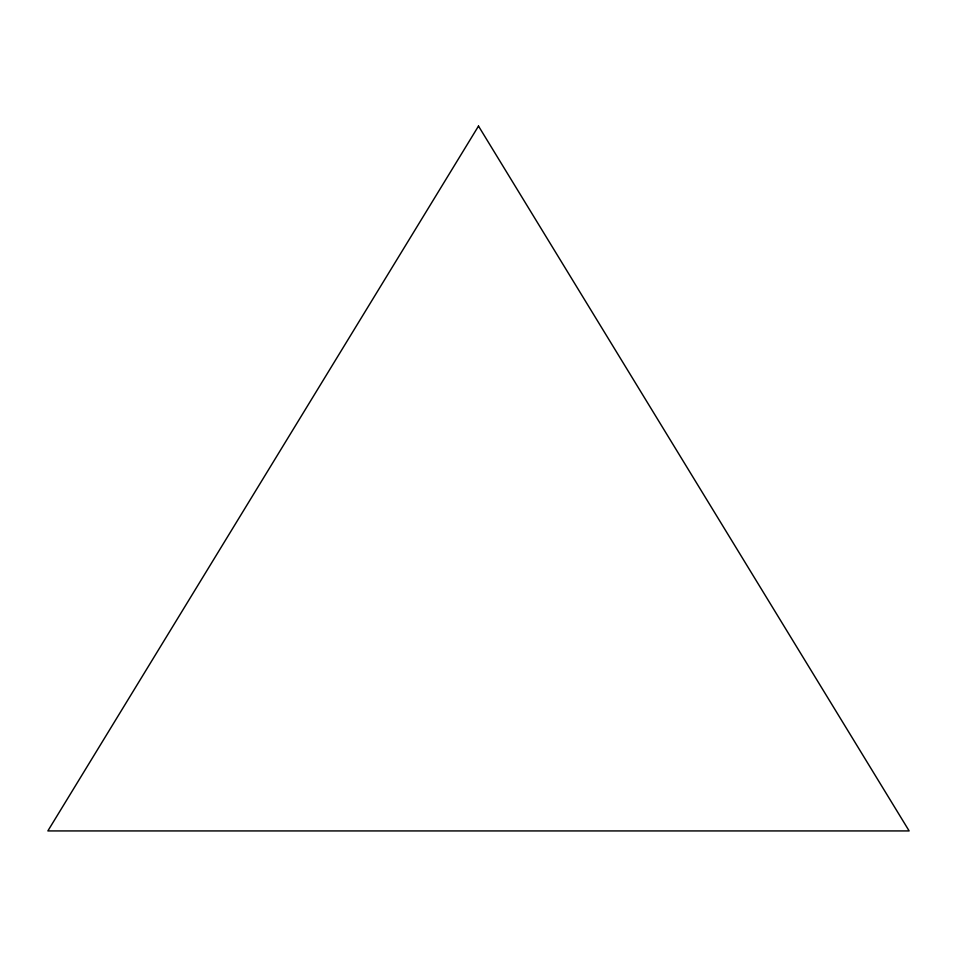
<?xml version="1.0" encoding="UTF-8"?>
<svg xmlns="http://www.w3.org/2000/svg" width="957" height="957" viewBox="0 0 957 957"><rect width="100%" height="100%" fill="white"/><g stroke="black" fill="none" stroke-linecap="round" stroke-linejoin="round"><path stroke-width="1.44" d="M478.5 126.073L47.85 830.927L909.15 830.927L478.5 126.073"/></g></svg>
